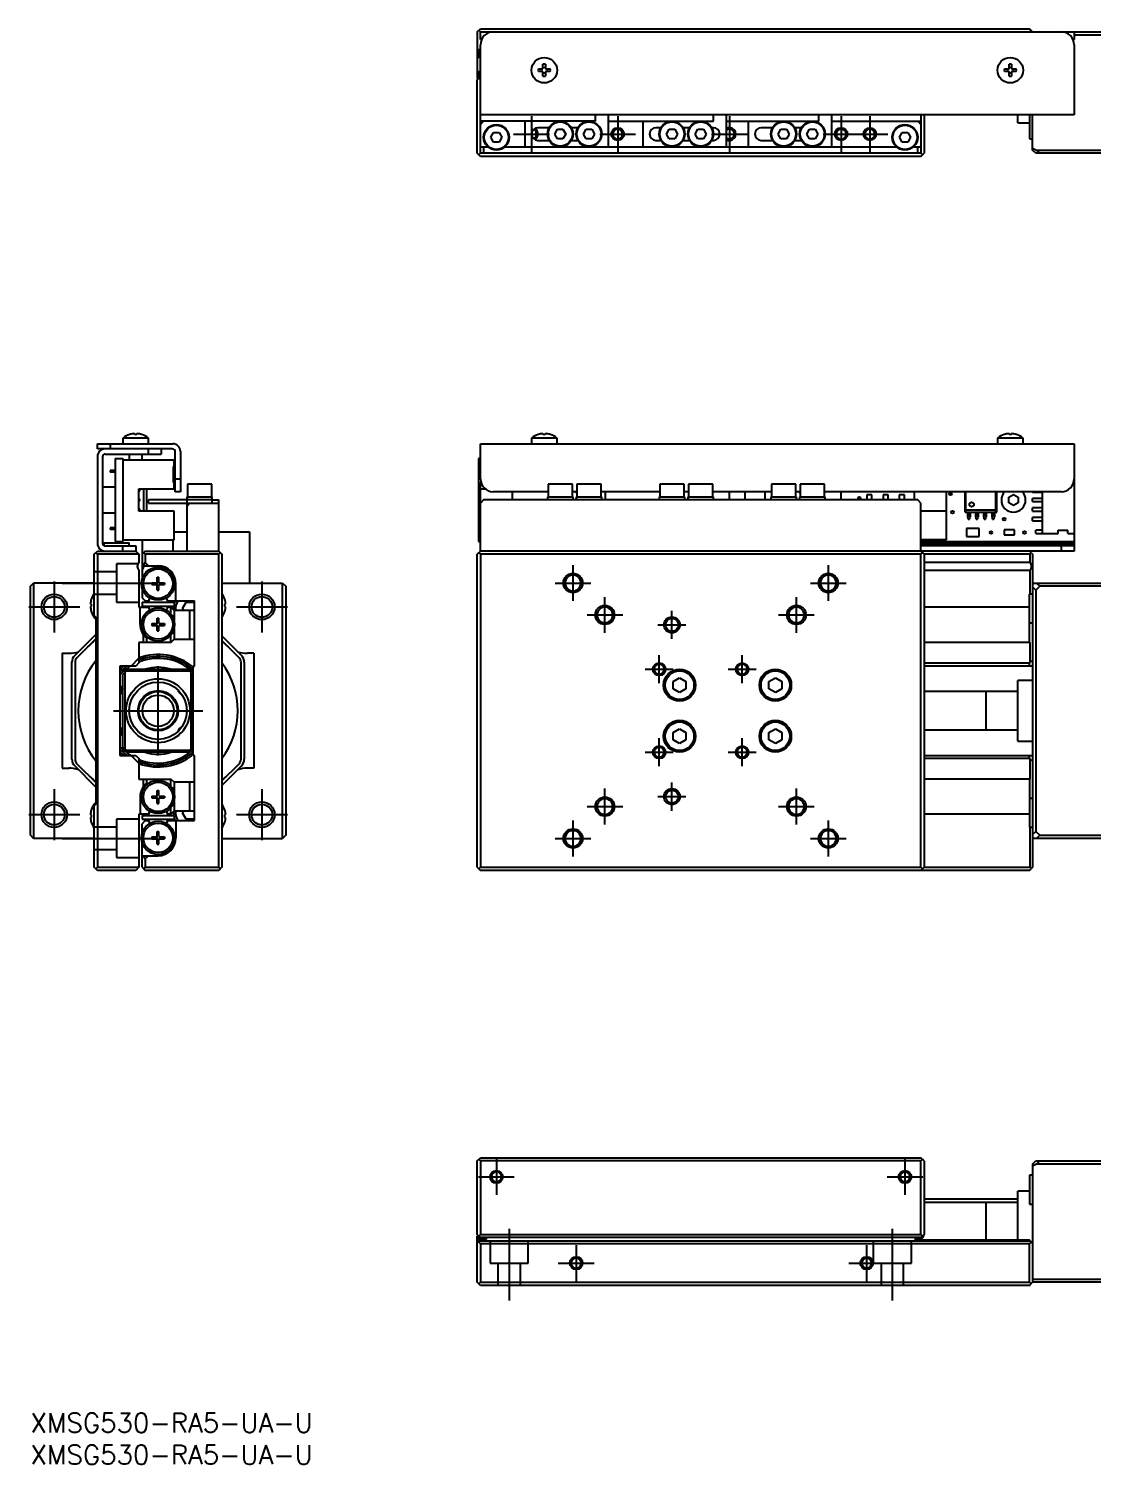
# Model space of a CAD drawing. Extents: x 0 to 599, y -8 to 227.
# Drawn here: x -0.3 to 166.3, y -8 to 216.8 of the extents above; entities that cross this region are included whole.
import ezdxf

# ---------------------------------------------------------------- set-up
doc = ezdxf.new("R2010")
doc.units = 0
doc.header["$LTSCALE"] = 0.5
doc.linetypes.add('CENTER', pattern=[50.8, 31.75, -6.35, 6.35, -6.35])
doc.linetypes.add('DASHED', pattern=[19.05, 12.7, -6.35])
for name, color, linetype in [('MSM_CENTER', 1, 'CENTER'), ('MSM_CONTINUOUS', 7, 'CONTINUOUS'), ('MSM_DASHED', 4, 'DASHED'), ('MSM_NARROW', 5, 'CONTINUOUS'), ('MSM_PART_NUMBER', 7, 'CONTINUOUS')]:
    doc.layers.add(name, color=color, linetype=linetype)
doc.styles.get("Standard").update_dxf_attribs({"font": 'txt.shx', "height": 1, "bigfont": 'bigfont.shx'})

# ---------------------------------------------------------------- blocks, each defined once
blk = doc.blocks.new('*U2')
at = {"layer": 'MSM_PART_NUMBER'}
blk.add_text('XMSG530-RA5-UA-U', height=3, dxfattribs=at).set_placement((0, -3))
blk = doc.blocks.new('*U3')
at = {"layer": 'MSM_PART_NUMBER'}
blk.add_text('XMSG530-RA5-UA-U', height=3, dxfattribs=at).set_placement((0, -8))

msp = doc.modelspace()

# ---------------------------------------------------------------- linework, layer by layer
at = {"layer": 'MSM_CENTER'}
for p, q in [((78.5, 203.1), (78.5, 197.5)), ((92, 203.1), (92, 197.5)), ((109.5, 203.1), (109.5, 197.5)), ((127, 203.1), (127, 197.5)), ((131.5, 203.1), (131.5, 197.5)), ((75.7, 200.3), (81.3, 200.3)), ((89.2, 200.3), (94.8, 200.3)), ((106.7, 200.3), (112.3, 200.3)), ((124.2, 200.3), (134.3, 200.3)), ((85, 127.2), (85, 132.8)), ((125, 127.2), (125, 132.8)), ((3.736544, 130.263456), (3.736544, 122.263456)), ((5, 130), (20, 130)), ((36.263456, 130.263456), (36.263456, 122.263456)), ((82.2, 130), (87.8, 130)), ((122.2, 130), (127.8, 130)), ((-0.263456, 126.263456), (7.736544, 126.263456)), ((32.263456, 126.263456), (40.263456, 126.263456)), ((90, 122.2), (90, 127.8)), ((120, 122.2), (120, 127.8)), ((87.2, 125), (92.8, 125)), ((100.5, 121.25), (100.5, 125.65)), ((117.2, 125), (122.8, 125)), ((98.3, 123.45), (102.7, 123.45)), ((20, 103), (20, 117)), ((98.5, 114.3), (98.5, 118.7)), ((111.5, 114.3), (111.5, 118.7)), ((96.3, 116.5), (100.7, 116.5)), ((109.3, 116.5), (113.7, 116.5)), ((13, 110), (27, 110)), ((98.5, 101.3), (98.5, 105.7)), ((111.5, 101.3), (111.5, 105.7)), ((96.3, 103.5), (100.7, 103.5)), ((109.3, 103.5), (113.7, 103.5)), ((3.736544, 97.736544), (3.736544, 89.736544)), ((36.263456, 97.736544), (36.263456, 89.736544)), ((90, 92.2), (90, 97.8)), ((100.5, 94.35), (100.5, 98.75)), ((120, 92.2), (120, 97.8)), ((87.2, 95), (92.8, 95)), ((98.3, 96.55), (102.7, 96.55)), ((117.2, 95), (122.8, 95)), ((-0.263456, 93.736544), (7.736544, 93.736544)), ((32.263456, 93.736544), (40.263456, 93.736544)), ((85, 87.2), (85, 92.8)), ((125, 87.2), (125, 92.8)), ((5, 90), (20, 90)), ((82.2, 90), (87.8, 90)), ((122.2, 90), (127.8, 90)), ((73, 39.8), (73, 34.2)), ((137, 39.8), (137, 34.2)), ((70.2, 37), (75.8, 37)), ((134.2, 37), (139.8, 37)), ((75, 28.85), (75, 17.65)), ((135, 28.85), (135, 17.65)), ((85.5, 26.3), (85.5, 20.7)), ((131, 26.3), (131, 20.7)), ((82.7, 23.5), (88.3, 23.5)), ((128.2, 23.5), (133.8, 23.5))]:
    msp.add_line(p, q, dxfattribs=at)
at = {"layer": 'MSM_CONTINUOUS'}
for p, q in [((70, 216.3), (70.5, 216.8)), ((70, 216.3), (70, 209.1)), ((70.25, 216.55), (70.5, 216.3)), ((70.5, 216.8), (156.5, 216.8)), ((70.5, 215.1), (70.5, 216.3)), ((70.5, 216.3), (170.5, 216.3)), ((157, 216.3), (156.5, 216.8)), ((156.5, 216.3), (156.75, 216.55)), ((163.5, 216.3), (163.5, 215.1)), ((70.66697, 215.1), (70.5, 215.1)), ((70.5, 197.3), (70.5, 214.3)), ((163.5, 215.1), (163.333031, 215.1)), ((170.5, 215.8), (163.5, 215.8)), ((163.5, 214.3), (163.5, 203.3)), ((70.2, 213.5), (70.2, 212.3)), ((70.5, 213.5), (70.2, 213.5)), ((70.5, 212.3), (70.2, 212.3)), ((70.5, 210.3), (70, 209.8)), ((70.5, 209.8), (70, 209.8)), ((70.5, 209.6), (70, 209.6)), ((70, 208.8), (70.5, 209.3)), ((70.1, 209), (70, 209.1)), ((70.1, 208.9), (70.1, 209.1)), ((70.5, 209.4), (70.4, 209.4)), ((70.4, 209.4), (70.4, 209.2)), ((79.571292, 210.5), (80.3, 210.5)), ((80.3, 210.1), (79.571292, 210.1)), ((80.3, 210.5), (80.3, 211.228709)), ((80.3, 209.371291), (80.3, 210.1)), ((80.7, 211.228709), (80.7, 210.5)), ((80.7, 210.5), (81.428709, 210.5)), ((80.7, 210.1), (80.7, 209.371291)), ((81.428709, 210.1), (80.7, 210.1)), ((152.571292, 210.5), (153.3, 210.5)), ((153.3, 210.1), (152.571292, 210.1)), ((153.3, 210.5), (153.3, 211.228709)), ((153.3, 209.371291), (153.3, 210.1)), ((153.7, 211.228709), (153.7, 210.5)), ((153.7, 210.5), (154.428709, 210.5)), ((153.7, 210.1), (153.7, 209.371291)), ((154.428709, 210.1), (153.7, 210.1)), ((70, 197.3), (70, 208.8)), ((70.25, 209.05), (70.5, 208.8)), ((163.5, 203.3), (70.5, 203.3)), ((88.5, 202.3), (88.5, 203.3)), ((90.5, 203.3), (90.5, 198.3)), ((107, 202.3), (107, 203.3)), ((109, 203.3), (109, 198.3)), ((123.5, 202.3), (123.5, 203.3)), ((125.5, 203.3), (125.5, 198.3)), ((139.5, 203.3), (139.5, 197.3)), ((140, 203.3), (140, 197.3)), ((154.7, 202.05), (154.7, 203.3)), ((156.5, 203.3), (156.5, 199.55)), ((157, 197.8), (157, 203.3)), ((70.5, 201.8), (71, 202.3)), ((88.5, 202.3), (70.5, 202.3)), ((72.133975, 199.8), (72.566988, 200.55)), ((72.566988, 200.55), (73.433013, 200.55)), ((73.433013, 200.55), (73.866026, 199.8)), ((77.5, 198.3), (77.5, 202.3)), ((81.26795, 201.3), (79.5, 201.3)), ((82.133975, 200.3), (82.566988, 201.05)), ((82.566988, 199.55), (82.133975, 200.3)), ((82.566988, 201.05), (83.433013, 201.05)), ((83.433013, 201.05), (83.866026, 200.3)), ((83.866026, 200.3), (83.433013, 199.55)), ((85.76795, 201.3), (84.732051, 201.3)), ((86.633975, 200.3), (87.066988, 201.05)), ((87.066988, 199.55), (86.633975, 200.3)), ((87.066988, 201.05), (87.933013, 201.05)), ((87.933013, 201.05), (88.366026, 200.3)), ((88.366026, 200.3), (87.933013, 199.55)), ((90.5, 202.3), (107, 202.3)), ((96, 198.3), (96, 202.3)), ((98.76795, 201.3), (98, 201.3)), ((99.633975, 200.3), (100.066988, 201.05)), ((100.066988, 199.55), (99.633975, 200.3)), ((100.066988, 201.05), (100.933013, 201.05)), ((100.933013, 201.05), (101.366026, 200.3)), ((101.366026, 200.3), (100.933013, 199.55)), ((103.26795, 201.3), (102.232051, 201.3)), ((104.133975, 200.3), (104.566988, 201.05)), ((104.566988, 199.55), (104.133975, 200.3)), ((104.566988, 201.05), (105.433013, 201.05)), ((105.433013, 201.05), (105.866026, 200.3)), ((105.866026, 200.3), (105.433013, 199.55)), ((107, 201.3), (106.732051, 201.3)), ((109, 202.3), (123.5, 202.3)), ((112.5, 198.3), (112.5, 202.3)), ((116.26795, 201.3), (114.5, 201.3)), ((117.133975, 200.3), (117.566988, 201.05)), ((117.566988, 199.55), (117.133975, 200.3)), ((117.566988, 201.05), (118.433013, 201.05)), ((118.433013, 201.05), (118.866026, 200.3)), ((118.866026, 200.3), (118.433013, 199.55)), ((120.76795, 201.3), (119.732051, 201.3)), ((121.633975, 200.3), (122.066988, 201.05)), ((122.066988, 199.55), (121.633975, 200.3)), ((122.066988, 201.05), (122.933013, 201.05)), ((122.933013, 201.05), (123.366026, 200.3)), ((123.366026, 200.3), (122.933013, 199.55)), ((125.5, 202.3), (139.5, 202.3)), ((136.133975, 199.8), (136.566988, 200.55)), ((136.566988, 200.55), (137.433013, 200.55)), ((137.433013, 200.55), (137.866026, 199.8)), ((139, 202.3), (139.5, 201.8)), ((154.7, 202.05), (156.5, 202.05)), ((70.5, 198.3), (71.677125, 198.3)), ((71, 198.3), (71, 197.3)), ((72.566988, 199.05), (72.133975, 199.8)), ((73.433013, 199.05), (72.566988, 199.05)), ((73.866026, 199.8), (73.433013, 199.05)), ((74.322876, 198.3), (135.677125, 198.3)), ((79.5, 199.3), (81.26795, 199.3)), ((83.433013, 199.55), (82.566988, 199.55)), ((84.732051, 199.3), (85.76795, 199.3)), ((87.933013, 199.55), (87.066988, 199.55)), ((98, 199.3), (98.76795, 199.3)), ((100.933013, 199.55), (100.066988, 199.55)), ((102.232051, 199.3), (103.26795, 199.3)), ((105.433013, 199.55), (104.566988, 199.55)), ((106.732051, 199.3), (107, 199.3)), ((114.5, 199.3), (116.26795, 199.3)), ((118.433013, 199.55), (117.566988, 199.55)), ((119.732051, 199.3), (120.76795, 199.3)), ((122.933013, 199.55), (122.066988, 199.55)), ((136.566988, 199.05), (136.133975, 199.8)), ((137.433013, 199.05), (136.566988, 199.05)), ((137.866026, 199.8), (137.433013, 199.05)), ((138.322876, 198.3), (139.5, 198.3)), ((139, 197.3), (139, 198.3)), ((156.5, 199.55), (157, 199.55)), ((157, 198.106186), (157.612373, 197.8)), ((70.5, 196.8), (70, 197.3)), ((70.5, 197.3), (70.25, 197.05)), ((139.5, 197.3), (70.5, 197.3)), ((139.5, 196.8), (70.5, 196.8)), ((139.75, 197.05), (139.5, 197.3)), ((139.5, 196.8), (140, 197.3)), ((157.5, 197.3), (157, 197.8)), ((170.5, 197.3), (157.5, 197.3)), ((157.612373, 197.8), (170.5, 197.8)), ((157.612373, 197.8), (158.112373, 197.3)), ((15.571291, 153.255732), (15.55, 153.255732)), ((16.3, 153.255732), (16.3, 153.387476)), ((16.7, 153.255732), (16.3, 153.255732)), ((16.7, 153.387476), (16.7, 153.255732)), ((17.45, 153.255732), (17.428709, 153.255732)), ((79.571292, 153.255732), (79.55, 153.255732)), ((80.3, 153.255732), (80.3, 153.387476)), ((80.7, 153.255732), (80.3, 153.255732)), ((80.7, 153.387476), (80.7, 153.255732)), ((81.45, 153.255732), (81.428709, 153.255732)), ((152.571292, 153.255732), (152.55, 153.255732)), ((153.3, 153.255732), (153.3, 153.387476)), ((153.7, 153.255732), (153.3, 153.255732)), ((153.7, 153.387476), (153.7, 153.255732)), ((154.45, 153.255732), (154.428709, 153.255732)), ((10.5, 151), (10.5, 151.8)), ((10.5, 151.8), (22.3, 151.8)), ((22.2, 151), (10.5, 151)), ((12.5, 151.8), (12.5, 151)), ((18.5, 152.697999), (14.5, 152.697999)), ((14.5, 152.697999), (14.5, 151.8)), ((18.5, 151.8), (18.5, 152.697999)), ((18.5, 150.2), (18.5, 151)), ((20.5, 151), (20.5, 150.2)), ((70.5, 146.3), (70.5, 151.8)), ((70.5, 151.8), (163.5, 151.8)), ((82.5, 152.697999), (78.5, 152.697999)), ((78.5, 152.697999), (78.5, 151.8)), ((82.5, 151.8), (82.5, 152.697999)), ((155.5, 152.697999), (151.5, 152.697999)), ((151.5, 152.697999), (151.5, 151.8)), ((155.5, 151.8), (155.5, 152.697999)), ((163.5, 151.8), (163.5, 135)), ((10.5, 149.8), (10.5, 136.2)), ((11.3, 149.8), (11.3, 136.2)), ((11.7, 150.2), (20.5, 150.2)), ((13.3, 149.5), (13.3, 136.5)), ((13.3, 149.5), (14.5, 149.5)), ((14.5, 149.5), (14.5, 136.5)), ((22.5, 149.25), (14.5, 149.25)), ((15.5, 150.199981), (15.5, 149.25)), ((17.5, 149.25), (17.5, 150.199981)), ((22.5, 148.25), (22.5, 149.25)), ((22.7, 144.3), (22.7, 150.5)), ((23.5, 150.6), (23.5, 144.3)), ((70.5, 149.5), (70.2, 149.5)), ((70.2, 149.5), (70.2, 136.5)), ((12.5, 147.625), (12.5, 147.375)), ((13.3, 147.625), (12.5, 147.625)), ((13.3, 147.375), (12.5, 147.375)), ((22.4, 145.75), (22.4, 148.25)), ((22.5, 148.25), (22.4, 148.25)), ((22.4, 147.45), (22.5, 147.45)), ((22.4, 147.075), (22.5, 147.075)), ((22.4, 146.925), (22.5, 146.925)), ((22.4, 146.55), (22.5, 146.55)), ((22.5, 146.55), (22.5, 147.45)), ((22.7, 146.3), (23.5, 146.3)), ((13.3, 145), (11.3, 145)), ((17, 141.25), (17, 144.75)), ((17, 144.75), (22.5, 144.75)), ((17.7, 144.75), (17.7, 141.25)), ((18.2, 144.75), (18.2, 141.25)), ((22.5, 145.75), (22.4, 145.75)), ((22.5, 144.75), (22.5, 145.75)), ((23.5, 144.3), (22.7, 144.3)), ((28.4, 145.5), (24.6, 145.5)), ((24.6, 145.5), (24.6, 143.5)), ((28.4, 143.5), (28.4, 145.5)), ((70.5, 135), (70.5, 145.75)), ((70.577112, 145.75), (70.5, 145.75)), ((70.5, 144.75), (71.236078, 144.75)), ((81.1, 144.3), (72.5, 144.3)), ((75.5, 143), (75.5, 144.3)), ((84.9, 145.5), (81.1, 145.5)), ((81.1, 145.5), (81.1, 143.5)), ((84.9, 143.5), (84.9, 145.5)), ((85.6, 144.3), (84.9, 144.3)), ((89.4, 145.5), (85.6, 145.5)), ((85.6, 145.5), (85.6, 143.5)), ((89.4, 143.5), (89.4, 145.5)), ((98.6, 144.3), (89.4, 144.3)), ((90.1, 143), (90.1, 144.3)), ((102.4, 145.5), (98.6, 145.5)), ((98.6, 145.5), (98.6, 143.5)), ((102.4, 143.5), (102.4, 145.5)), ((103.1, 144.3), (102.4, 144.3)), ((106.9, 145.5), (103.1, 145.5)), ((103.1, 145.5), (103.1, 143.5)), ((106.9, 143.5), (106.9, 145.5)), ((116.1, 144.3), (106.9, 144.3)), ((109.5, 143), (109.5, 144.3)), ((111.9, 144.3), (111.9, 143)), ((115.1, 143), (115.1, 144.3)), ((119.9, 145.5), (116.1, 145.5)), ((116.1, 145.5), (116.1, 143.5)), ((119.9, 143.5), (119.9, 145.5)), ((120.6, 144.3), (119.9, 144.3)), ((124.4, 145.5), (120.6, 145.5)), ((120.6, 145.5), (120.6, 143.5)), ((124.4, 143.5), (124.4, 145.5)), ((161.5, 144.3), (124.4, 144.3)), ((127, 143), (127, 144.3)), ((138.5, 143), (138.5, 144.3)), ((143.5, 136.75), (143.5, 144.3)), ((146.445, 141.15), (146.445, 144.3)), ((146.545, 141.05), (146.545, 144.3)), ((151.245, 141.05), (151.245, 144.3)), ((151.345, 144.3), (151.345, 141.15)), ((157, 144.25), (157, 144.3)), ((157, 144.25), (158.5, 144.25)), ((158.5, 144.3), (158.5, 137.75)), ((18.5, 142.5), (18.5, 143.000002)), ((28.5, 143.000002), (18.5, 143.000002)), ((18.5, 142.5), (29.5, 142.5)), ((24.5, 143.5), (28.5, 143.5)), ((24.5, 143.5), (24.5, 135)), ((24.5, 142), (25, 142.5)), ((28.5, 142.5), (28.5, 143.5)), ((28.5, 143), (29.5, 143)), ((29.5, 135), (29.5, 143)), ((71, 143), (70.5, 142.5)), ((139, 143), (71, 143)), ((81, 143.5), (85, 143.5)), ((81, 143.5), (81, 143)), ((85, 143), (85, 143.5)), ((85.5, 143.5), (89.5, 143.5)), ((85.5, 143.5), (85.5, 143)), ((89.5, 143), (89.5, 143.5)), ((98.5, 143.5), (102.5, 143.5)), ((98.5, 143.5), (98.5, 143)), ((102.5, 143), (102.5, 143.5)), ((103, 143.5), (107, 143.5)), ((103, 143.5), (103, 143)), ((107, 143), (107, 143.5)), ((116, 143.5), (120, 143.5)), ((116, 143.5), (116, 143)), ((120, 143), (120, 143.5)), ((120.5, 143.5), (124.5, 143.5)), ((120.5, 143.5), (120.5, 143)), ((124.5, 143), (124.5, 143.5)), ((131.8325, 143.8), (131.0325, 143.8)), ((131.0325, 143.8), (131.0325, 143)), ((131.8325, 143), (131.8325, 143.8)), ((133.5725, 143.8), (133.5725, 143)), ((134.3725, 143.8), (133.5725, 143.8)), ((134.3725, 143), (134.3725, 143.8)), ((136.1125, 143.8), (136.1125, 143)), ((136.9125, 143.8), (136.1125, 143.8)), ((136.9125, 143), (136.9125, 143.8)), ((139.5, 142.5), (139, 143)), ((139.5, 135), (139.5, 142.5)), ((153.25, 143.433013), (154, 143.866026)), ((153.25, 142.566987), (153.25, 143.433013)), ((154, 142.133975), (153.25, 142.566987)), ((154, 143.866026), (154.75, 143.433013)), ((154.75, 142.566987), (154, 142.133975)), ((154.75, 143.433013), (154.75, 142.566987)), ((157, 142.75), (157, 143.25)), ((158.5, 143.25), (157, 143.25)), ((157, 142.75), (158.5, 142.75)), ((157, 141.25), (157, 141.75)), ((158.5, 141.75), (157, 141.75)), ((11.3, 141), (13.3, 141)), ((22.5, 141.25), (17, 141.25)), ((22.5, 136.75), (22.5, 141.25)), ((143.5, 141.25), (139.5, 141.25)), ((146.445, 141.471422), (151.345, 141.471422)), ((146.445, 141.471422), (146.445309, 141.465874)), ((146.445, 141.15), (146.445309, 141.144452)), ((146.445309, 141.465874), (146.446232, 141.46036)), ((146.445309, 141.144452), (146.446232, 141.138939)), ((146.446232, 141.46036), (146.447763, 141.454914)), ((146.446232, 141.138939), (146.447763, 141.133493)), ((146.447763, 141.454914), (146.449895, 141.449571)), ((146.447763, 141.133493), (146.449895, 141.128149)), ((146.449895, 141.449571), (146.452612, 141.444362)), ((146.449895, 141.128149), (146.452612, 141.12294)), ((146.452612, 141.444362), (146.4559, 141.43932)), ((146.452612, 141.12294), (146.4559, 141.117898)), ((146.4559, 141.43932), (146.459736, 141.434475)), ((146.4559, 141.117898), (146.459736, 141.113054)), ((146.459736, 141.434475), (146.464099, 141.429859)), ((146.459736, 141.113054), (146.464099, 141.108437)), ((146.464099, 141.429859), (146.46896, 141.425499)), ((146.464099, 141.108437), (146.46896, 141.104077)), ((146.46896, 141.425499), (146.47429, 141.421422)), ((146.46896, 141.104077), (146.47429, 141.1)), ((146.47429, 141.421422), (146.480056, 141.417653)), ((146.47429, 141.1), (146.480056, 141.096231)), ((146.480056, 141.417653), (146.486222, 141.414215)), ((146.480056, 141.096231), (146.486222, 141.092794)), ((146.486222, 141.414215), (146.49275, 141.411131)), ((146.486222, 141.092794), (146.49275, 141.089709)), ((146.49275, 141.411131), (146.499601, 141.408418)), ((146.49275, 141.089709), (146.499601, 141.086996)), ((146.499601, 141.408418), (146.506732, 141.406093)), ((146.499601, 141.086996), (146.506732, 141.084672)), ((146.506732, 141.406093), (146.514099, 141.404172)), ((146.506732, 141.084672), (146.514099, 141.08275)), ((146.514099, 141.404172), (146.521656, 141.402665)), ((146.514099, 141.08275), (146.521656, 141.081243)), ((146.521656, 141.402665), (146.529357, 141.401581)), ((146.521656, 141.081243), (146.529357, 141.08016)), ((146.529357, 141.401581), (146.537154, 141.400929)), ((146.529357, 141.08016), (146.537154, 141.079507)), ((146.537154, 141.400929), (146.545, 141.400711)), ((146.537154, 141.079507), (146.545, 141.079289)), ((151.245, 141.400711), (146.545, 141.400711)), ((146.545, 141.079289), (151.245, 141.079289)), ((151.245, 141.05), (146.545, 141.05)), ((146.775, 141.05), (146.775, 140.316395)), ((146.775, 140.94), (147.205, 140.94)), ((147.205, 140.61), (146.775, 140.61)), ((147.205, 140.51), (146.775, 140.51)), ((146.89, 140.25), (146.775, 140.316395)), ((146.89, 140), (146.89, 140.25)), ((146.89, 140), (147.09, 140)), ((147.205, 140.316395), (147.09, 140.25)), ((147.09, 140.25), (147.09, 140)), ((147.205, 141.05), (147.205, 140.316395)), ((148.045, 141.05), (148.045, 140.316395)), ((148.045, 140.94), (148.475, 140.94)), ((148.475, 140.61), (148.045, 140.61)), ((148.475, 140.51), (148.045, 140.51)), ((148.16, 140.25), (148.045, 140.316395)), ((148.16, 140), (148.16, 140.25)), ((148.16, 140), (148.36, 140)), ((148.475, 140.316395), (148.36, 140.25)), ((148.36, 140.25), (148.36, 140)), ((148.475, 141.05), (148.475, 140.316395)), ((149.315, 141.05), (149.315, 140.316395)), ((149.315, 140.94), (149.745, 140.94)), ((149.745, 140.61), (149.315, 140.61)), ((149.745, 140.51), (149.315, 140.51)), ((149.43, 140.25), (149.315, 140.316395)), ((149.43, 140), (149.43, 140.25)), ((149.43, 140), (149.63, 140)), ((149.745, 140.316395), (149.63, 140.25)), ((149.63, 140.25), (149.63, 140)), ((149.745, 141.05), (149.745, 140.316395)), ((150.585, 141.05), (150.585, 140.316395)), ((150.585, 140.94), (151.015, 140.94)), ((151.015, 140.61), (150.585, 140.61)), ((151.015, 140.51), (150.585, 140.51)), ((150.7, 140.25), (150.585, 140.316395)), ((150.7, 140), (150.7, 140.25)), ((150.7, 140), (150.9, 140)), ((151.015, 140.316395), (150.9, 140.25)), ((150.9, 140.25), (150.9, 140)), ((151.015, 141.05), (151.015, 140.316395)), ((151.245, 141.400711), (151.252846, 141.400929)), ((151.245, 141.079289), (151.252846, 141.079507)), ((151.252846, 141.400929), (151.260644, 141.401581)), ((151.252846, 141.079507), (151.260644, 141.08016)), ((151.260644, 141.401581), (151.268345, 141.402665)), ((151.260644, 141.08016), (151.268345, 141.081243)), ((151.268345, 141.402665), (151.275902, 141.404172)), ((151.268345, 141.081243), (151.275902, 141.08275)), ((151.275902, 141.404172), (151.283269, 141.406093)), ((151.275902, 141.08275), (151.283269, 141.084672)), ((151.283269, 141.406093), (151.290399, 141.408418)), ((151.283269, 141.084672), (151.290399, 141.086996)), ((151.290399, 141.408418), (151.29725, 141.411131)), ((151.290399, 141.086996), (151.29725, 141.089709)), ((151.29725, 141.411131), (151.303779, 141.414215)), ((151.29725, 141.089709), (151.303779, 141.092794)), ((151.303779, 141.414215), (151.309945, 141.417653)), ((151.303779, 141.092794), (151.309945, 141.096231)), ((151.309945, 141.417653), (151.315711, 141.421422)), ((151.309945, 141.096231), (151.315711, 141.1)), ((151.315711, 141.421422), (151.321041, 141.425499)), ((151.315711, 141.1), (151.321041, 141.104077)), ((151.321041, 141.425499), (151.325902, 141.429859)), ((151.321041, 141.104077), (151.325902, 141.108437)), ((151.325902, 141.429859), (151.330264, 141.434475)), ((151.325902, 141.108437), (151.330264, 141.113054)), ((151.330264, 141.434475), (151.334101, 141.43932)), ((151.330264, 141.113054), (151.334101, 141.117898)), ((151.334101, 141.43932), (151.337388, 141.444362)), ((151.334101, 141.117898), (151.337388, 141.12294)), ((151.337388, 141.444362), (151.340106, 141.449571)), ((151.337388, 141.12294), (151.340106, 141.128149)), ((151.340106, 141.449571), (151.342237, 141.454914)), ((151.340106, 141.128149), (151.342237, 141.133493)), ((151.342237, 141.454914), (151.343769, 141.46036)), ((151.342237, 141.133493), (151.343769, 141.138939)), ((151.343769, 141.46036), (151.344692, 141.465874)), ((151.343769, 141.138939), (151.344692, 141.144452)), ((151.344692, 141.465874), (151.345, 141.471422)), ((151.344692, 141.144452), (151.345, 141.15)), ((157, 141.25), (158.5, 141.25)), ((157, 139.75), (157, 140.25)), ((158.5, 140.25), (157, 140.25)), ((157, 139.75), (158.5, 139.75)), ((12.5, 138.625), (12.5, 138.375)), ((13.3, 138.625), (12.5, 138.625)), ((13.3, 138.375), (12.5, 138.375)), ((22.5, 138), (24.5, 138)), ((29.5, 138), (34.3, 138)), ((34.3, 138), (34.3, 130)), ((146.625, 138.545), (146.625, 137.295)), ((148.625, 138.545), (146.625, 138.545)), ((146.625, 137.295), (148.625, 137.295)), ((148.625, 137.295), (148.625, 138.545)), ((154.14, 138.32), (152.54, 138.32)), ((152.54, 138.32), (152.54, 137.52)), ((152.54, 137.52), (154.14, 137.52)), ((154.14, 137.52), (154.14, 138.32)), ((157.5, 137.75), (157.5, 138.25)), ((158.5, 138.25), (157.5, 138.25)), ((157.5, 137.75), (161, 137.75)), ((161, 138.25), (162.5, 138.25)), ((161, 137.75), (161, 138.25)), ((162.5, 137.75), (162.5, 138.25)), ((162.5, 137.75), (163.5, 137.75)), ((10, 134.5), (10.5, 135)), ((10.5, 135), (16.5, 135)), ((11.5, 136.3), (15.5, 136.3)), ((11.5, 136.3), (11.5, 135.85359)), ((11.7, 135.8), (16.5, 135.8)), ((13.3, 136.5), (14.5, 136.5)), ((13.8, 136.3), (13.8, 136.5)), ((14.5, 136.75), (22.5, 136.75)), ((14.5, 135), (14.5, 135.8)), ((15.5, 135.8), (15.5, 136.3)), ((16.5, 135.8), (16.5, 135)), ((16.5, 135), (17, 134.5)), ((17.5, 136.75), (17.5, 130.614143)), ((18, 135), (17.5, 134.5)), ((18, 135), (29.5, 135)), ((22.3, 136.75), (22.3, 135)), ((29.5, 135), (30, 134.5)), ((70.5, 135), (70, 134.5)), ((70.2, 136.5), (70.5, 136.5)), ((163.5, 135), (70.5, 135)), ((143.5, 136.75), (139.5, 136.75)), ((139.5, 136.5), (163.5, 136.5)), ((139.5, 136.2), (163.5, 136.2)), ((163.5, 135.8), (139.5, 135.8)), ((140, 134.5), (139.5, 135)), ((156.8, 134.7), (156.5, 135)), ((161.5, 135), (161.5, 135.8)), ((10, 124.9), (10, 134.5)), ((10.5, 134.5), (10.25, 134.75)), ((10.5, 134.5), (10.5, 85.5)), ((17, 134.5), (10.5, 134.5)), ((17, 134.5), (17, 133.261438)), ((18, 133.2), (17.726887, 132.813759)), ((17.744988, 132.7), (20, 132.7)), ((18, 134.5), (17.75, 134.75)), ((18, 134.5), (18, 133.2)), ((29.5, 134.5), (18, 134.5)), ((18.5, 132.7), (18, 133.2)), ((29.75, 134.75), (29.5, 134.5)), ((29.5, 85.5), (29.5, 134.5)), ((30, 134.5), (30, 85.5)), ((70, 85.5), (70, 134.5)), ((70.25, 134.75), (70.5, 134.5)), ((70.5, 134.5), (70.5, 85.5)), ((139.5, 134.5), (70.5, 134.5)), ((139.5, 134.5), (139.75, 134.75)), ((139.5, 85.5), (139.5, 134.5)), ((156.6, 134.5), (140, 134.5)), ((140, 134.5), (140, 85.5)), ((140, 133.261438), (156.6, 133.261438)), ((156.6, 134.5), (156.8, 134.7)), ((156.6, 133.261438), (156.6, 134.5)), ((156.8, 134.7), (157, 134.5)), ((157, 134.5), (157, 85.5)), ((17, 131.938562), (17, 126.2)), ((19.855, 130.9), (20.145, 130.9)), ((19.855, 130.105), (19.855, 130.9)), ((20.145, 130.105), (20.145, 130.9)), ((156.6, 131.938562), (140, 131.938562)), ((156.6, 128.25), (156.6, 131.938562)), ((0, 129.5), (0.5, 130)), ((0, 90.5), (0, 129.5)), ((0.5, 130), (0.5, 90)), ((10, 130), (0.5, 130)), ((17.401924, 130), (17, 130)), ((17.5, 129.185857), (17.5, 127.7)), ((19, 130.045), (19.795, 130.045)), ((19, 130.045), (19, 129.755)), ((19, 129.755), (19.795, 129.755)), ((19.529994, 129.755), (19.529994, 130.045)), ((20.145, 130.370007), (19.855, 130.370007)), ((19.855, 128.9), (19.855, 129.695)), ((19.855, 129.429993), (20.145, 129.429993)), ((19.855, 128.9), (20.145, 128.9)), ((20.145, 128.9), (20.145, 129.695)), ((20.205, 130.045), (21, 130.045)), ((20.205, 129.755), (21, 129.755)), ((20.470007, 129.755), (20.470007, 130.045)), ((21, 130.045), (21, 129.755)), ((22.8, 127.2), (22.8, 129.9)), ((30, 130), (39.5, 130)), ((39.5, 90), (39.5, 130)), ((39.5, 130), (40, 129.5)), ((40, 129.5), (40, 90.5)), ((156.5, 120.7), (156.5, 128.25)), ((157, 128.25), (156.5, 128.25)), ((157, 130), (217.5, 130)), ((157.5, 128.887628), (157, 129.387628)), ((158.112373, 129.5), (157.5, 128.887628)), ((157.5, 128.887628), (157.5, 91.112373)), ((157.612373, 130), (158.112373, 129.5)), ((170.5, 129.5), (158.112373, 129.5)), ((9.412525, 126.7), (9.544268, 126.7)), ((9.544268, 126.3), (9.412525, 126.3)), ((9.544268, 127.45), (9.544268, 127.428709)), ((9.544268, 126.7), (9.544268, 126.3)), ((17, 126.2), (18.455588, 126.2)), ((17.2, 123.5), (17.2, 126.2)), ((17.5, 127.7), (18, 127.2)), ((17.5, 127), (17.5, 126.4)), ((17.5, 127), (22.5, 127)), ((17.5, 126.4), (22.5, 126.4)), ((18, 127.2), (18.455588, 127.2)), ((18.535408, 127.338252), (18.455588, 127.2)), ((18.455588, 126.2), (18.672869, 125.823659)), ((21.544412, 127.2), (21.327132, 127.576341)), ((21.464593, 126.061748), (21.544412, 126.2)), ((21.544412, 127.2), (25.7, 127.2)), ((22, 126.2), (21.544412, 126.2)), ((22, 125.161325), (22, 126.2)), ((22.5, 125.7), (22, 126.2)), ((22.5, 127), (22.5, 126.4)), ((23.8453, 126), (24.42265, 127)), ((24.018505, 125.7), (23.8453, 126)), ((24.42265, 127), (25.577351, 127)), ((25.577351, 127), (25.7, 126.787565)), ((25.7, 117), (25.7, 127.2)), ((30.455733, 127.428709), (30.455733, 127.45)), ((30.455733, 126.7), (30.587476, 126.7)), ((30.455733, 126.3), (30.455733, 126.7)), ((30.587476, 126.3), (30.455733, 126.3)), ((156.5, 126.2), (140, 126.2)), ((9.544268, 125.571291), (9.544268, 125.55)), ((10, 124.9), (10.3, 124.6)), ((10.102001, 124.797999), (10.102001, 124.5)), ((10.102001, 124.5), (10.3, 124.5)), ((10.3, 95.4), (10.3, 124.6)), ((19, 123.645), (19.795, 123.645)), ((19, 123.645), (19, 123.355)), ((19.529994, 123.355), (19.529994, 123.645)), ((19.855, 124.5), (20.145, 124.5)), ((19.855, 123.705), (19.855, 124.5)), ((20.145, 123.970007), (19.855, 123.970007)), ((20.145, 123.705), (20.145, 124.5)), ((20.205, 123.645), (21, 123.645)), ((20.470007, 123.355), (20.470007, 123.645)), ((21, 123.645), (21, 123.355)), ((22.5, 125.7), (22.5, 124.214143)), ((25.7, 125.7), (22.5, 125.7)), ((25, 121.2), (25, 125.7)), ((30.455733, 125.55), (30.455733, 125.571291)), ((156.5, 123.75), (157, 123.75)), ((6.93934, 118.646447), (10.3, 122.007107)), ((17.7, 120.7), (17.7, 121.903128)), ((19, 123.355), (19.795, 123.355)), ((19.855, 122.5), (19.855, 123.295)), ((19.855, 123.029993), (20.145, 123.029993)), ((19.855, 122.5), (20.145, 122.5)), ((20.145, 122.5), (20.145, 123.295)), ((20.205, 123.355), (21, 123.355)), ((22, 120.7), (22, 121.838675)), ((22.5, 122.785857), (22.5, 121.2)), ((30, 121.707107), (33.06066, 118.646447)), ((10.3, 121.3), (7.292893, 118.292893)), ((22, 120.7), (17, 120.7)), ((17, 120.7), (17, 117.5)), ((18.2, 121.355239), (18.2, 120.7)), ((22, 120.7), (22.5, 121.2)), ((22.5, 121.2), (25.7, 121.2)), ((32.707107, 118.292893), (30, 121)), ((156.6, 120.7), (140, 120.7)), ((156.6, 117.641422), (156.6, 120.7)), ((5, 119), (6, 119)), ((5, 119), (5, 101)), ((6.5, 102.414214), (6.5, 117.585787)), ((7, 117.585787), (7, 102.414214)), ((16.5, 117), (14, 117)), ((14, 117), (14, 103)), ((15.792893, 117), (17, 118.207107)), ((17, 117.5), (16.5, 117)), ((25.5, 103), (25.5, 117)), ((25.5, 117), (25.7, 117)), ((33, 102.414214), (33, 117.585787)), ((33.5, 117.585787), (33.5, 102.414214)), ((35, 119), (34, 119)), ((35, 119), (35, 101)), ((140, 117.5), (156.5, 117.5)), ((157, 117), (140, 117)), ((156.5, 117.5), (156.6, 117.641422)), ((156.5, 117), (156.5, 117.5)), ((157, 117.807107), (156.6, 117.641422)), ((14.5, 115.7), (14.8, 116)), ((14.5, 104.3), (14.5, 115.7)), ((15, 116.2), (14.8, 116)), ((14.8, 116), (14.8, 104)), ((15, 116.2), (15.3, 116.5)), ((25, 116.2), (15, 116.2)), ((15.3, 116.5), (24.7, 116.5)), ((24.7, 116.5), (25, 116.2)), ((25.2, 116), (25, 116.2)), ((25.2, 104), (25.2, 116)), ((25.2, 116), (25.5, 115.7)), ((100.7, 114.57735), (101.7, 115.154701)), ((101.7, 115.154701), (102.7, 114.57735)), ((115.7, 114.57735), (116.7, 115.154701)), ((116.7, 115.154701), (117.7, 114.57735)), ((154.7, 105.25), (154.7, 114.75)), ((157, 114.75), (154.7, 114.75)), ((23.2, 112.975), (23.2, 113.163859)), ((23.2, 112.975), (23.425, 112.75)), ((23.425, 112.918797), (23.425, 112.75)), ((23.425, 112.75), (23.561724, 112.75)), ((23.561743, 112.75), (23.561895, 112.75)), ((100.7, 113.42265), (100.7, 114.57735)), ((101.7, 112.8453), (100.7, 113.42265)), ((102.7, 113.42265), (101.7, 112.8453)), ((102.7, 114.57735), (102.7, 113.42265)), ((115.7, 113.42265), (115.7, 114.57735)), ((116.7, 112.8453), (115.7, 113.42265)), ((117.7, 113.42265), (116.7, 112.8453)), ((117.7, 114.57735), (117.7, 113.42265)), ((154.7, 113), (140, 113)), ((149.7, 106.999995), (149.7, 113.000005)), ((23.425, 107.25), (23.2, 107.025)), ((23.2, 106.836142), (23.2, 107.025)), ((23.425, 107.25), (23.425, 107.081203)), ((23.561724, 107.25), (23.425, 107.25)), ((23.561952, 107.25), (23.561743, 107.25)), ((100.7, 106.57735), (101.7, 107.154701)), ((100.7, 105.42265), (100.7, 106.57735)), ((101.7, 107.154701), (102.7, 106.57735)), ((102.7, 106.57735), (102.7, 105.42265)), ((115.7, 106.57735), (116.7, 107.154701)), ((115.7, 105.42265), (115.7, 106.57735)), ((116.7, 107.154701), (117.7, 106.57735)), ((117.7, 106.57735), (117.7, 105.42265)), ((140, 107), (154.7, 107)), ((14.8, 104), (14.5, 104.3)), ((14.8, 104), (15, 103.8)), ((15, 103.8), (25, 103.8)), ((15.3, 103.5), (15, 103.8)), ((24.7, 103.5), (15.3, 103.5)), ((25, 103.8), (24.7, 103.5)), ((25, 103.8), (25.2, 104)), ((25.5, 104.3), (25.2, 104)), ((99.2, 103.8), (99.2, 103.887298)), ((99.2, 103.8), (99.264575, 103.735425)), ((101.7, 104.8453), (100.7, 105.42265)), ((102.7, 105.42265), (101.7, 104.8453)), ((116.7, 104.8453), (115.7, 105.42265)), ((117.7, 105.42265), (116.7, 104.8453)), ((154.7, 105.25), (157, 105.25)), ((10.3, 97.992893), (6.93934, 101.353554)), ((7.292893, 101.707107), (10.3, 98.7)), ((14, 103), (16.5, 103)), ((17, 101.792893), (15.792893, 103)), ((16.5, 103), (17, 102.5)), ((17, 102.5), (17, 99.3)), ((25.7, 103), (25.5, 103)), ((25.7, 92.8), (25.7, 103)), ((30, 99), (32.707107, 101.707107)), ((33.06066, 101.353554), (30, 98.292893)), ((140, 103), (157, 103)), ((156.5, 102.5), (140, 102.5)), ((156.5, 102.5), (156.5, 103)), ((156.6, 102.358579), (156.5, 102.5)), ((156.6, 99.3), (156.6, 102.358579)), ((156.6, 102.358579), (157, 102.192893)), ((5, 101), (6, 101)), ((17, 99.3), (22, 99.3)), ((17.7, 98.096872), (17.7, 99.3)), ((18.2, 99.3), (18.2, 98.644761)), ((22, 98.161325), (22, 99.3)), ((22.5, 98.8), (22, 99.3)), ((35, 101), (34, 101)), ((156.6, 99.3), (140, 99.3)), ((156.5, 99.3), (156.5, 91.75)), ((19.855, 97.5), (20.145, 97.5)), ((19.855, 96.705), (19.855, 97.5)), ((20.145, 96.970007), (19.855, 96.970007)), ((20.145, 96.705), (20.145, 97.5)), ((22.5, 98.8), (22.5, 97.214143)), ((25.7, 98.8), (22.5, 98.8)), ((25, 94.3), (25, 98.8)), ((9.544268, 94.45), (9.544268, 94.428709)), ((10.3, 95.4), (10, 95.1)), ((10, 85.5), (10, 95.1)), ((10.102001, 95.5), (10.102001, 95.202001)), ((10.3, 95.5), (10.102001, 95.5)), ((17.2, 96.5), (17.2, 93.8)), ((19, 96.645), (19.795, 96.645)), ((19, 96.645), (19, 96.355)), ((19, 96.355), (19.795, 96.355)), ((19.529994, 96.355), (19.529994, 96.645)), ((19.855, 95.5), (19.855, 96.295)), ((19.855, 96.029993), (20.145, 96.029993)), ((19.855, 95.5), (20.145, 95.5)), ((20.145, 95.5), (20.145, 96.295)), ((20.205, 96.645), (21, 96.645)), ((20.205, 96.355), (21, 96.355)), ((20.470007, 96.355), (20.470007, 96.645)), ((21, 96.645), (21, 96.355)), ((22, 93.8), (22, 94.838675)), ((22.5, 95.785857), (22.5, 94.3)), ((30.455733, 94.428709), (30.455733, 94.45)), ((157, 96.25), (156.5, 96.25)), ((9.412525, 93.7), (9.544268, 93.7)), ((9.544268, 93.3), (9.412525, 93.3)), ((9.544268, 93.7), (9.544268, 93.3)), ((9.544268, 92.571291), (9.544268, 92.55)), ((18.455588, 93.8), (17, 93.8)), ((17, 93.8), (17, 85.5)), ((17.5, 93.6), (17.5, 93)), ((17.5, 93.6), (22.5, 93.6)), ((17.5, 93), (22.5, 93)), ((18, 92.8), (17.5, 92.3)), ((17.5, 90.814143), (17.5, 92.3)), ((18, 92.8), (18.455588, 92.8)), ((18.672869, 94.176341), (18.455588, 93.8)), ((18.455588, 92.8), (18.535408, 92.661748)), ((21.327132, 92.423659), (21.544412, 92.8)), ((21.544412, 93.8), (21.464593, 93.938252)), ((22, 93.8), (21.544412, 93.8)), ((21.544412, 92.8), (25.7, 92.8)), ((22, 93.8), (22.5, 94.3)), ((22.5, 94.3), (25.7, 94.3)), ((22.5, 93.6), (22.5, 93)), ((22.8, 92.8), (22.8, 90.1)), ((23.8453, 94), (24.018505, 94.3)), ((24.42265, 93), (23.8453, 94)), ((25.577351, 93), (24.42265, 93)), ((25.7, 93.212436), (25.577351, 93)), ((30.455733, 93.7), (30.587476, 93.7)), ((30.455733, 93.3), (30.455733, 93.7)), ((30.587476, 93.3), (30.455733, 93.3)), ((30.455733, 92.55), (30.455733, 92.571291)), ((156.5, 93.8), (140, 93.8)), ((0.5, 90), (0, 90.5)), ((10, 90), (0.5, 90)), ((17.401924, 90), (17, 90)), ((19, 90.245), (19.795, 90.245)), ((19, 90.245), (19, 89.955)), ((19, 89.955), (19.795, 89.955)), ((19.529994, 89.955), (19.529994, 90.245)), ((19.855, 91.1), (20.145, 91.1)), ((19.855, 90.305), (19.855, 91.1)), ((20.145, 90.570007), (19.855, 90.570007)), ((20.145, 90.305), (20.145, 91.1)), ((20.205, 90.245), (21, 90.245)), ((20.205, 89.955), (21, 89.955)), ((20.470007, 89.955), (20.470007, 90.245)), ((21, 90.245), (21, 89.955)), ((30, 90), (39.5, 90)), ((40, 90.5), (39.5, 90)), ((156.5, 91.75), (157, 91.75)), ((156.6, 85.5), (156.6, 91.75)), ((157, 90.612373), (157.5, 91.112373)), ((217.5, 90), (157, 90)), ((157.5, 91.112373), (158.112373, 90.5)), ((158.112373, 90.5), (157.612373, 90)), ((158.112373, 90.5), (170.5, 90.5)), ((17.5, 85.5), (17.5, 89.385857)), ((19.855, 89.1), (19.855, 89.895)), ((19.855, 89.629993), (20.145, 89.629993)), ((19.855, 89.1), (20.145, 89.1)), ((20.145, 89.1), (20.145, 89.895)), ((10.5, 85), (10, 85.5)), ((10.25, 85.25), (10.5, 85.5)), ((10.5, 85.5), (17, 85.5)), ((17, 85.5), (16.5, 85)), ((17.5, 87.3), (20, 87.3)), ((17.5, 85.5), (18, 85)), ((17.646447, 87.3), (18, 86.8)), ((17.75, 85.25), (18, 85.5)), ((18, 86.8), (18.5, 87.3)), ((18, 86.8), (18, 85.5)), ((18, 85.5), (29.5, 85.5)), ((29.5, 85.5), (29.75, 85.25)), ((30, 85.5), (29.5, 85)), ((70, 85.5), (70.5, 85)), ((70.5, 85.5), (70.25, 85.25)), ((70.5, 85.5), (139.5, 85.5)), ((139.75, 85.25), (139.5, 85.5)), ((139.5, 85), (140, 85.5)), ((140, 85.5), (156.6, 85.5)), ((156.8, 85.3), (156.6, 85.5)), ((157, 85.5), (156.8, 85.3)), ((16.5, 85), (10.5, 85)), ((29.5, 85), (18, 85)), ((156.5, 85), (70.5, 85)), ((156.5, 85), (156.8, 85.3)), ((70, 39.5), (70.5, 40)), ((70, 28), (70, 39.5)), ((70.25, 39.75), (70.5, 39.5)), ((70.5, 40), (139.5, 40)), ((139.5, 39.5), (70.5, 39.5)), ((70.5, 39.5), (70.5, 28)), ((140, 39.5), (139.5, 40)), ((139.5, 39.5), (139.75, 39.75)), ((139.5, 28), (139.5, 39.5)), ((140, 39.5), (140, 28)), ((157, 39), (157.5, 39.5)), ((157, 39), (157, 20.5)), ((157.612373, 39), (157, 38.693813)), ((157.5, 39.5), (170.5, 39.5)), ((158.112373, 39.5), (157.612373, 39)), ((170.5, 39), (157.612373, 39)), ((156.5, 37.25), (156.5, 32.75)), ((157, 37.25), (156.5, 37.25)), ((154.7, 27.1), (154.7, 34.75)), ((156.5, 34.75), (154.7, 34.75)), ((154.7, 33.5), (140, 33.5)), ((154.7, 33), (140, 33)), ((149.7, 26.999995), (149.7, 33.000005)), ((156.5, 32.75), (157, 32.75)), ((70.5, 27.5), (70, 28)), ((70, 27.7), (70.1, 27.8)), ((70, 20.5), (70, 27.7)), ((71.4, 27.2), (70, 27.2)), ((70, 27), (70.5, 26.5)), ((70, 27), (156.6, 27)), ((70.1, 27.7), (70.1, 27.9)), ((70.5, 28), (70.25, 27.75)), ((70.4, 27.6), (70.4, 27.4)), ((70.4, 27.4), (71.1, 27.4)), ((70.5, 28), (139.5, 28)), ((139.5, 27.5), (70.5, 27.5)), ((71.1, 27.4), (71.1, 27.5)), ((71.4, 27.5), (71.4, 27.2)), ((138.6, 27.5), (138.6, 27.1)), ((156.5, 27.1), (138.6, 27.1)), ((138.9, 27.5), (138.9, 27.4)), ((138.9, 27.4), (139.6, 27.4)), ((139.75, 27.75), (139.5, 28)), ((140, 28), (139.5, 27.5)), ((139.6, 27.4), (139.6, 27.6)), ((139.9, 27.9), (139.9, 27.7)), ((156.8, 26.8), (156.5, 27.1)), ((156.5, 26.5), (70.5, 26.5)), ((70.5, 26.5), (70.5, 20.5)), ((156.5, 26.5), (156.8, 26.8)), ((156.5, 20.5), (156.5, 26.5)), ((157, 26.6), (156.8, 26.8)), ((70.5, 20), (70, 20.5)), ((70.5, 20.5), (70.25, 20.25)), ((70.5, 20.5), (156.5, 20.5)), ((156.75, 20.25), (156.5, 20.5)), ((156.5, 20), (157, 20.5)), ((157, 21), (170.5, 21)), ((170.5, 20.5), (157, 20.5)), ((156.5, 20), (70.5, 20))]:
    msp.add_line(p, q, dxfattribs=at)
for centre, radius in [((80.5, 210.3), 2), ((153.5, 210.3), 2), ((73, 199.8), 2), ((73, 199.8), 1.9), ((83, 200.3), 2), ((83, 200.3), 1.9), ((87.5, 200.3), 2), ((87.5, 200.3), 1.9), ((100.5, 200.3), 2), ((100.5, 200.3), 1.9), ((105, 200.3), 2), ((105, 200.3), 1.9), ((118, 200.3), 2), ((118, 200.3), 1.9), ((122.5, 200.3), 2), ((122.5, 200.3), 1.9), ((137, 199.8), 2), ((137, 199.8), 1.9), ((144.1325, 143.9462), 0.2), ((129.845, 143.3175), 0.2), ((147.445, 142.3), 0.35), ((144.45, 141.105), 0.2), ((152.54, 140), 0.2), ((150.4825, 137.92), 0.2), ((155.7213, 137.92), 0.2), ((20, 129.9), 2.6), ((20, 129.9), 2.3), ((3.736544, 126.263456), 1.621), ((20, 123.5), 2.6), ((36.263456, 126.263456), 1.621), ((20, 123.5), 2.3), ((100.5, 123.45), 1.0065), ((20, 110), 5), ((101.7, 114), 2.5), ((101.7, 114), 2.25), ((116.7, 114), 2.5), ((116.7, 114), 2.25), ((20, 110), 4.5), ((20, 110), 3.15), ((20, 110), 3), ((101.7, 106), 2.5), ((101.7, 106), 2.25), ((116.7, 106), 2.5), ((116.7, 106), 2.25), ((20, 96.5), 2.6), ((20, 96.5), 2.3), ((100.5, 96.55), 1.0065), ((3.736544, 93.736544), 1.621), ((36.263456, 93.736544), 1.621), ((20, 90.1), 2.6), ((20, 90.1), 2.3)]:
    msp.add_circle(centre, radius, dxfattribs=at)
at = {"layer": 'MSM_CONTINUOUS', "extrusion": (0, 0, -1)}
for centre, radius in [((-92, 200.3), 0.7835), ((-127, 200.3), 0.7835), ((-131.5, 200.3), 0.7835), ((-85, 130), 1.2295), ((-125, 130), 1.2295), ((-90, 125), 1.2295), ((-120, 125), 1.2295), ((-98.5, 116.5), 0.7835), ((-111.5, 116.5), 0.7835), ((-98.5, 103.5), 0.7835), ((-111.5, 103.5), 0.7835), ((-90, 95), 1.2295), ((-120, 95), 1.2295), ((-85, 90), 1.2295), ((-125, 90), 1.2295), ((-73, 37), 0.7835), ((-137, 37), 0.7835), ((-85.5, 23.5), 0.7835), ((-131, 23.5), 0.7835)]:
    msp.add_circle(centre, radius, dxfattribs=at)
at = {"layer": 'MSM_CONTINUOUS'}
for centre, radius, start, end in [((72.5, 214.3), 2, 90, 180), ((161.5, 214.3), 2, 0, 90), ((70.4, 209.1), 0.3, 90, 180), ((80.5, 210.3), 0.95, 167.846803, 192.153197), ((80.5, 210.3), 0.435085, 152.633517, 207.366483), ((80.5, 210.3), 0.95, 77.846803, 102.153197), ((80.5, 210.3), 0.435085, 62.633517, 117.366483), ((80.5, 210.3), 0.435085, 242.633517, 297.366483), ((80.5, 210.3), 0.95, 257.846803, 282.153197), ((80.5, 210.3), 0.435085, 332.633517, 27.366483), ((80.5, 210.3), 0.95, 347.846803, 12.153197), ((153.5, 210.3), 0.95, 167.846803, 192.153197), ((153.5, 210.3), 0.435085, 152.633517, 207.366483), ((153.5, 210.3), 0.95, 77.846803, 102.153197), ((153.5, 210.3), 0.435085, 62.633517, 117.366483), ((153.5, 210.3), 0.435085, 242.633517, 297.366483), ((153.5, 210.3), 0.95, 257.846803, 282.153197), ((153.5, 210.3), 0.435085, 332.633517, 27.366483), ((153.5, 210.3), 0.95, 347.846803, 12.153197), ((79.5, 200.3), 1, 90, 270), ((78.5, 200.3), 0.7835, 293.06343342, 66.93656658), ((98, 200.3), 1, 90, 270), ((107, 200.3), 1, 270, 90), ((109.5, 200.3), 0.7835, 230.34509246, 129.65490754), ((114.5, 200.3), 1, 90, 270), ((16.5, 150.2), 3.2, 107.270005, 128.682187), ((16.5, 150.2), 3.193744, 93.59035, 106.905258), ((16.5, 150.2), 3.193744, 73.094742, 86.40965), ((16.5, 150.2), 3.2, 51.317813, 72.729995), ((80.5, 150.2), 3.2, 107.270005, 128.682187), ((80.5, 150.2), 3.193744, 93.59035, 106.905258), ((80.5, 150.2), 3.193744, 73.094742, 86.40965), ((80.5, 150.2), 3.2, 51.317813, 72.729995), ((153.5, 150.2), 3.2, 107.270005, 128.682187), ((153.5, 150.2), 3.193744, 93.59035, 106.905258), ((153.5, 150.2), 3.193744, 73.094742, 86.40965), ((153.5, 150.2), 3.2, 51.317813, 72.729995), ((11.7, 149.8), 1.2, 90, 180), ((22.2, 150.5), 0.5, 0, 90), ((22.3, 150.6), 1.2, 0, 90), ((11.7, 149.8), 0.4, 90, 180), ((72.5, 146.3), 2, 180, 270), ((161.5, 146.3), 2, 270, 0), ((16.9, 144.5), 0.25, 293.578178, 66.421822), ((84, 143), 1.9, 32.636898, 43.173551), ((119, 143), 1.9, 32.636898, 43.173551), ((154, 143), 1.9, 136.826449, 43.17355547), ((16.9, 143), 0.25, 293.578178, 66.421822), ((16.9, 141.5), 0.25, 293.578178, 66.421822), ((146.545, 141.15), 0.1, 180, 270), ((151.245, 141.15), 0.1, 270, 0), ((11.7, 136.2), 1.2, 180, 270), ((11.7, 136.2), 0.4, 180, 270), ((17.75, 132.6), 1, 138.590378, 221.409622), ((16.75, 132.6), 1, 318.590378, 41.40959031), ((20, 129.9), 2.8, 0, 90), ((155.85, 132.6), 1, 318.590378, 41.409622), ((12.6, 126.5), 3.2, 144.340912, 162.729995), ((19.795, 130.105), 0.06, 270, 0), ((19.795, 129.695), 0.06, 0, 90), ((20.205, 130.105), 0.06, 180, 270), ((20.205, 129.695), 0.06, 90, 180), ((27.4, 126.5), 3.2, 17.270005, 35.659088), ((12.6, 126.5), 3.193744, 163.094742, 176.40965), ((12.6, 126.5), 3.193744, 183.59035, 196.905258), ((20, 126.7), 1.5875, 143.802777, 169.106947), ((20, 126.7), 1.5875, 190.893053, 216.19720151), ((20.115, 126.585), 1.75, 142.994029, 154.505177), ((19.885, 126.585), 1.75, 34.505177, 37.005971), ((19.885, 126.815), 1.75, 322.994029, 334.505177), ((20.115, 126.7), 1.5875, 10.893053, 18.358437), ((20.115, 126.7), 1.5875, 341.641563, 349.106947), ((25, 126), 2.6, 171.150117, 184.596579), ((25, 126), 2.6, 152.513574, 164.057631), ((25, 126), 2.25, 147.769047, 187.662256), ((27.4, 126.5), 3.193744, 3.59035, 16.905258), ((27.4, 126.5), 3.193744, 343.094742, 356.40965), ((12.6, 126.5), 3.2, 197.270005, 218.682187), ((20.115, 126.815), 1.75, 214.505177, 217.005971), ((19.795, 123.705), 0.06, 270, 0), ((20.205, 123.705), 0.06, 180, 270), ((27.4, 126.5), 3.2, 324.340912, 342.729995), ((20, 123.5), 2.8, 180, 229.99482736), ((19.795, 123.295), 0.06, 0, 90), ((20.205, 123.295), 0.06, 90, 180), ((6, 124), 5, 270, 287.866901), ((6, 124), 5, 306.869898, 323.130102), ((34, 124), 5, 216.869898, 233.130102), ((34, 124), 5, 252.133099, 270), ((8, 117.585787), 1.5, 135, 180), ((8, 117.585787), 1, 135, 180), ((20, 110), 12.5, 140.895784, 219.10421748), ((20, 110), 8.8, 127.30179, 132.985886), ((20, 110), 8.5, 124.560322, 134.900872), ((20, 110), 8.2, 121.38815, 137.029716), ((20, 110), 8.8, 51.317813, 109.93227), ((20, 110), 8.5, 49.679785, 110.667316), ((20, 110), 8.2, 47.876437, 111.460128), ((20, 110), 12.5, 323.130102, 36.869898), ((32, 117.585787), 1, 0, 45), ((32, 117.585787), 1.5, 0, 45), ((20, 110), 6.8, 72.917417, 107.082583), ((20, 110), 6.8, 143.981146, 151.927513), ((20, 110), 6.5, 147.795772, 157.380135), ((20, 110), 6.5, 202.619865, 212.204228), ((20, 110), 6.8, 208.072487, 216.018854), ((15.22703, 105.227029), 1.976, 111.587997, 119.303261), ((15.22703, 105.227029), 1.9, 112.497738, 119.342693), ((15.22703, 105.227029), 1.66906, 115.822973, 119.297337), ((20, 110), 8.2, 222.970284, 238.61185), ((20, 110), 8.5, 225.099128, 235.439678), ((20, 110), 8.8, 227.014114, 232.69821), ((20, 110), 8.2, 248.539872, 312.123563), ((20, 110), 8.5, 249.332684, 310.320215), ((20, 110), 6.8, 252.917417, 287.082583), ((8, 102.414214), 1.5, 180, 225), ((8, 102.414214), 1, 180, 225), ((20, 110), 8.8, 250.06773, 308.682187), ((32, 102.414214), 1, 315, 0), ((32, 102.414214), 1.5, 315, 0), ((6, 96), 5, 72.133099, 90), ((6, 96), 5, 36.869898, 53.130102), ((34, 96), 5, 126.869898, 143.130102), ((34, 96), 5, 90, 107.866901), ((20, 96.5), 2.8, 130.005201, 180.00001985), ((19.795, 96.705), 0.06, 270, 0), ((20.205, 96.705), 0.06, 180, 270), ((12.6, 93.5), 3.193744, 163.094742, 176.40965), ((12.6, 93.5), 3.2, 141.317813, 162.729995), ((19.795, 96.295), 0.06, 0, 90), ((20.205, 96.295), 0.06, 90, 180), ((27.4, 93.5), 3.2, 17.270005, 35.659088), ((27.4, 93.5), 3.193744, 3.59035, 16.905258), ((12.6, 93.5), 3.193744, 183.59035, 196.905258), ((12.6, 93.5), 3.2, 197.270005, 215.659088), ((20, 93.3), 1.5875, 143.802777, 169.10694625), ((20, 93.3), 1.5875, 190.893053, 216.197223), ((20.115, 93.415), 1.75, 205.494823, 217.005971), ((20.115, 93.185), 1.75, 142.994029, 145.494823), ((20, 93.3), 1.5875, 10.893053, 36.197223), ((20, 93.3), 1.5875, 323.802777, 349.10696609), ((19.885, 93.185), 1.75, 25.494823, 37.005971), ((19.885, 93.415), 1.75, 322.994029, 325.494823), ((25, 94), 2.6, 175.403421, 188.849883), ((25, 94), 2.6, 195.942369, 207.486426), ((25, 94), 2.25, 172.337744, 212.230953), ((27.4, 93.5), 3.2, 324.340912, 342.729995), ((27.4, 93.5), 3.193744, 343.094742, 356.40965), ((19.795, 90.305), 0.06, 270, 0), ((19.795, 89.895), 0.06, 0, 90), ((20, 90.1), 2.8, 270, 0), ((20.205, 90.305), 0.06, 180, 270), ((20.205, 89.895), 0.06, 90, 180), ((70.4, 27.7), 0.3, 180, 270), ((71.1, 27.7), 0.3, 270, 318.189685), ((138.9, 27.7), 0.3, 221.810315, 270), ((139.6, 27.7), 0.3, 270, 0)]:
    msp.add_arc(centre, radius, start, end, dxfattribs=at)
at = {"layer": 'MSM_DASHED'}
for p, q in [((16.833208, 133), (13.500001, 133)), ((13.500001, 133), (13.500001, 127)), ((13.500001, 131.75), (10.000001, 131.75)), ((10.000001, 128.25), (13.500001, 128.25)), ((13.500001, 127), (17.000001, 127)), ((13.500001, 93), (13.500001, 87)), ((17.000001, 93), (13.500001, 93)), ((13.500001, 91.75), (10.000001, 91.75)), ((10.000001, 88.25), (13.500001, 88.25)), ((13.500001, 87), (17.000001, 87)), ((72, 27), (72, 23.5)), ((78, 23.5), (78, 27)), ((132, 27), (132, 23.5)), ((138, 23.5), (138, 27)), ((72, 23.5), (78, 23.5)), ((73.25, 23.5), (73.25, 20)), ((76.75, 20), (76.75, 23.5)), ((132, 23.5), (138, 23.5)), ((133.25, 23.5), (133.25, 20)), ((136.75, 20), (136.75, 23.5))]:
    msp.add_line(p, q, dxfattribs=at)
at = {"layer": 'MSM_NARROW'}
for p, q in [((23.561743, 112.750005), (23.561948, 112.750005)), ((23.561948, 107.249995), (23.561743, 107.249995))]:
    msp.add_line(p, q, dxfattribs=at)
for centre, radius in [((92, 200.3), 1), ((127, 200.3), 1), ((131.5, 200.3), 1), ((85, 130), 1.5), ((125, 130), 1.5), ((3.736544, 126.263456), 2), ((36.263456, 126.263456), 2), ((90, 125), 1.5), ((120, 125), 1.5), ((100.5, 123.45), 1.25), ((98.5, 116.5), 1), ((111.5, 116.5), 1), ((20, 110), 2.4585), ((98.5, 103.5), 1), ((111.5, 103.5), 1), ((100.5, 96.55), 1.25), ((3.736544, 93.736544), 2), ((36.263456, 93.736544), 2), ((90, 95), 1.5), ((120, 95), 1.5), ((85, 90), 1.5), ((125, 90), 1.5), ((73, 37), 1), ((137, 37), 1), ((85.5, 23.5), 1), ((131, 23.5), 1)]:
    msp.add_circle(centre, radius, dxfattribs=at)
for centre, start, end in [((78.5, 200.3), 300, 60), ((109.5, 200.3), 240, 120)]:
    msp.add_arc(centre, 1, start, end, dxfattribs=at)

# ---------------------------------------------------------------- block references
at = {"layer": 'MSM_CONTINUOUS'}
for name in ['*U2', '*U3']:
    msp.add_blockref(name, (0, 0), dxfattribs=at)

doc.saveas('drawing.dxf')
